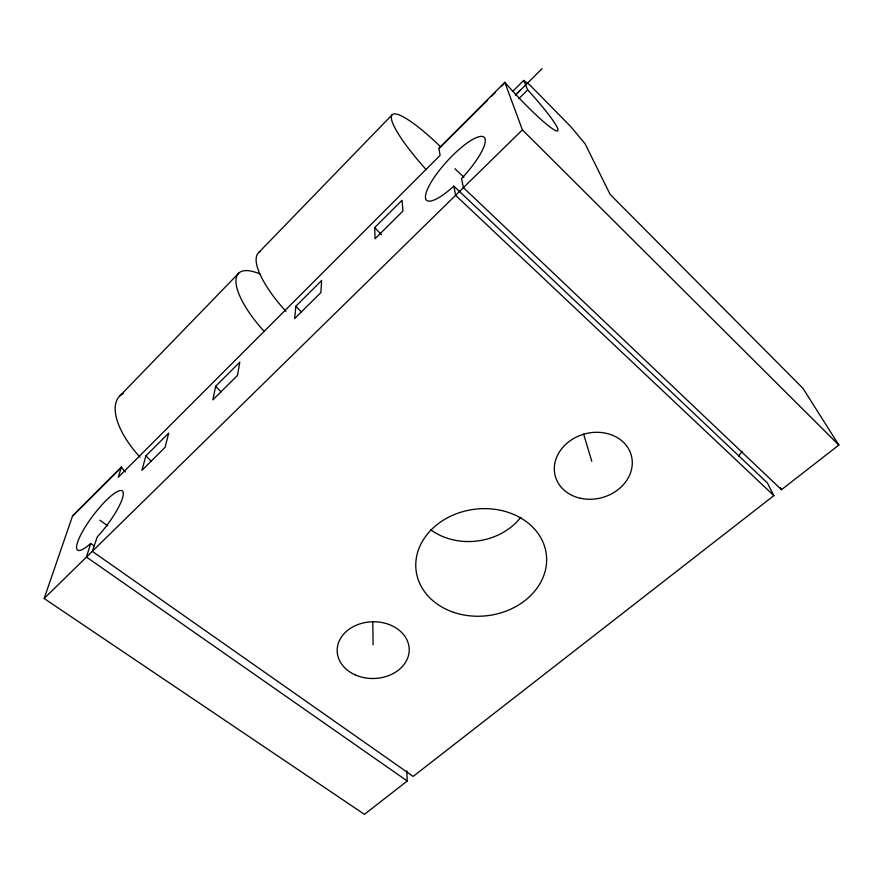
<?xml version="1.0" encoding="UTF-8"?>
<svg xmlns="http://www.w3.org/2000/svg" width="883" height="883" viewBox="0 0 883 883"><rect width="100%" height="100%" fill="white"/><g stroke="black" fill="none" stroke-linecap="round" stroke-linejoin="round"><path stroke-width="1.32" d="M295.882 306.213L294.624 318.642L320.882 292.56L321.622 280.518L295.882 306.213L299.657 310.187A85.894 26.347 45.5 0 0 301.533 312.052M215.64 386.279L212.869 399.856L237.461 375.43L239.79 362.185L215.64 386.279L219.315 390.098A83.344 31.865 44.8 0 0 221.158 391.886M145.905 455.849L141.909 470.352L165.099 447.306L168.708 433.1L145.905 455.849L149.503 459.546A81.137 36.369 44.1 0 0 151.302 461.268M125.309 471.941A48.057 22.892 43.8 0 1 122.031 468.023L121.401 467.008L118.289 477.261L440.109 155.342L438.906 148.443L504.822 82.318L505.694 83.355A55.508 5.927 47 0 0 556.135 130.794A55.508 5.927 47 0 0 529.171 91.523L527.692 89.923L523.707 80.408L513.067 91.015M94.073 545.871L90.684 543.486L86.457 557.052L407.251 781.002L364.425 814.347L44.15 598.508L72.516 516.058L121.401 467.008M120.11 395.65L239.006 272.891M258.907 252.35L392.416 114.503M121.534 467.35L72.516 516.058M487.604 100.132L438.906 148.443M491.478 96.236L495.363 92.351M501.18 86.512L505.054 82.627M374.701 227.56L402.063 200.264L402.979 211.004L375.043 238.752L374.701 227.56L378.575 231.677A88.388 20.563 46.1 0 0 381.445 234.602M515.374 95.121L520.264 90.254M515.838 94.724L542.063 68.653M518.895 98.653L527.692 89.923M44.15 598.508L522.383 129.878L504.822 82.318M90.684 543.486L88.41 545.407A37.086 8.455 -52.9 0 1 77.384 542.902L78.355 540.131A37.086 8.455 -52.9 0 1 106.876 499.734A37.086 8.455 -52.9 0 1 122.836 496.986A37.086 8.455 -52.9 0 1 97.285 536.886L92.296 551.334L413.156 776.411L773.872 495.628L767.338 482.88L453.862 186.147L450.573 189.017A42.682 11.192 -47.6 0 1 425.54 198.311L425.44 196.346A42.682 11.192 -47.6 0 1 453.707 154.404A42.682 11.192 -47.6 0 1 484.977 138.499A42.682 11.192 -47.6 0 1 462.571 177.45L461.522 178.543L463.42 187.649L781.499 489.69L838.85 445.054L802.978 388.354L610.153 194.459L585.12 143.852L570.727 126.578L529.855 85L523.707 80.408M99.889 520.219L107.737 525.827M773.872 495.628L455.606 195.309L453.862 186.147M454.955 168.719L463.939 177.284M522.383 129.878L838.85 445.054M780.285 487.372L781.499 489.69M583.619 434.138L591.787 461.301M406.809 770.881L407.251 781.002M372.769 621.676L373.123 644.833M264.249 331.5A68.333 23.046 45.2 0 1 235.993 282.615A68.333 23.046 45.2 0 1 259.889 273.929M140 457.14A65.11 29.724 44.1 0 1 123.245 393.498M426.246 169.657A72.505 13.3 46.5 0 1 391.82 115.143A72.505 13.3 46.5 0 1 440.86 147.031M285.982 311.39A68.874 21.854 45.4 0 1 260.055 251.545M738.718 456.025A37.528 20.662 -43.4 0 1 742.272 451.423M520.76 517.361A60.221 50.85 -7.6 0 1 430.705 529.767M580.484 498.277A39.393 33.002 -15.3 0 0 631.599 456.566A39.393 33.002 -15.3 0 0 567.824 442.515A39.393 33.002 -15.3 0 0 580.484 498.277M355.54 675.031A36.037 28.377 -1.4 0 0 409.215 649.469A36.037 28.377 -1.4 0 0 354.811 625.892A36.037 28.377 -1.4 0 0 355.54 675.031M453.719 612.349A65.607 53.587 -7.2 0 0 546.378 554.921A65.607 53.587 -7.2 0 0 443.509 520.087A65.607 53.587 -7.2 0 0 453.719 612.349"/></g></svg>
